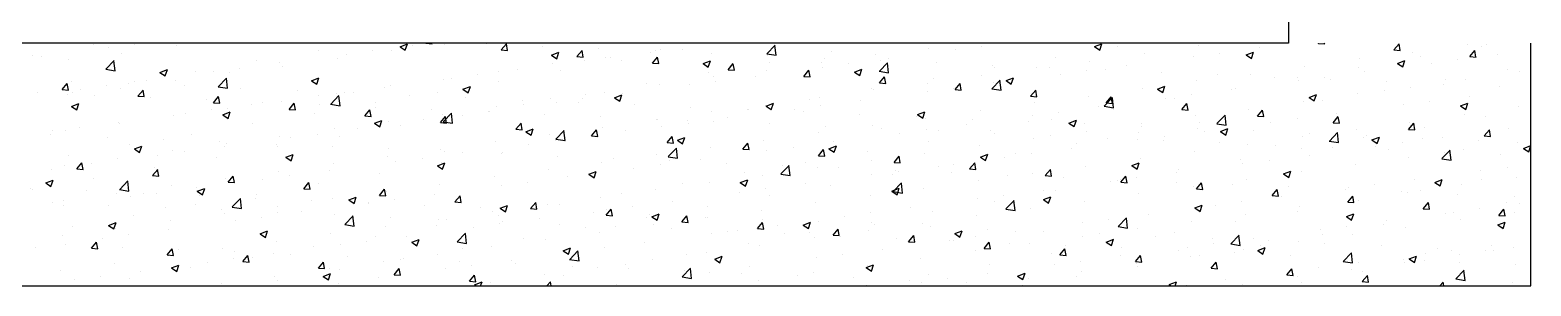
# Model space of a CAD drawing. Header units: millimetres. Extents: x 331487 to 517269, y 198509 to 399936.
# Drawn here: x 446511 to 447934, y 332579 to 332821 of the extents above; entities that cross this region are included whole.
import ezdxf

# ---------------------------------------------------------------- set-up
doc = ezdxf.new("R2010")
doc.units = ezdxf.units.MM
doc.header["$MEASUREMENT"] = 0
doc.layers.add('9th_Column', color=2, linetype='Continuous', lineweight=25)
doc.layers.add('COLUMN', color=6, linetype='Continuous')

msp = doc.modelspace()

# ---------------------------------------------------------------- linework, layer by layer
at = {"layer": '9th_Column'}
for p, q in [((447704.3, 338208.5), (447704.3, 332808.5)), ((447704.3, 332808.5), (443134.3, 332808.5)), ((447934.3, 332578.5), (447934.3, 332808.5)), ((442904.3, 332578.5), (447934.3, 332578.5))]:
    msp.add_line(p, q, dxfattribs=at)
at = {"layer": 'COLUMN', "color": 2, "linetype": 'Continuous'}
for p, q in [((446885.9, 332808.5), (446885.9, 332808.5)), ((446885.9, 332808.5), (446891.9, 332808)), ((446891.9, 332808), (446891.8, 332808.5)), ((447162.2, 332808.4), (447162.2, 332808.4)), ((447732.7, 332808.4), (447732.8, 332808.5)), ((447732.7, 332808.4), (447738.7, 332807.9)), ((447738.7, 332807.9), (447738.6, 332808.5)), ((446512.7, 332796.9), (446512.7, 332796.9)), ((446521.4, 332796), (446521.4, 332796)), ((446571, 332806.9), (446571, 332806.9)), ((446584.6, 332804.3), (446584.6, 332804.3)), ((446597.5, 332799.1), (446597.5, 332799.1)), ((446609.6, 332807.6), (446609.6, 332807.6)), ((446649.4, 332806.6), (446649.4, 332806.6)), ((446784.2, 332801.9), (446784.2, 332801.9)), ((446802, 332794.3), (446802, 332794.3)), ((446810.4, 332798.1), (446810.4, 332798.1)), ((446835.4, 332801.4), (446835.4, 332801.4)), ((446853.4, 332801.3), (446853.4, 332801.3)), ((446861.5, 332805.2), (446868.5, 332807.9)), ((446861.5, 332805.2), (446866.5, 332801.8)), ((446866.5, 332801.8), (446868.5, 332807.9)), ((446873.3, 332806.4), (446873.3, 332806.4)), ((446903.9, 332807.7), (446903.9, 332807.7)), ((446943.4, 332808), (446943.4, 332808)), ((446957.6, 332802.2), (446962.4, 332808)), ((446957.6, 332802.2), (446963.6, 332801.7)), ((446963.6, 332801.7), (446962.4, 332808)), ((446996.8, 332805.8), (446996.8, 332805.8)), ((447005.3, 332797.2), (447012.3, 332799.9)), ((447005.3, 332797.2), (447010.2, 332793.8)), ((447010.2, 332793.8), (447012.3, 332799.9)), ((447029.3, 332796), (447034.2, 332801.7)), ((447029.3, 332796), (447035.3, 332795.4)), ((447035.3, 332795.4), (447034.2, 332801.7)), ((447050.2, 332803.5), (447050.2, 332803.5)), ((447056.4, 332795.4), (447056.4, 332795.4)), ((447061.2, 332795.1), (447061.2, 332795.1)), ((447099.1, 332800.1), (447099.1, 332800.1)), ((447101.1, 332789.7), (447105.9, 332795.4)), ((447103.6, 332801.3), (447103.6, 332801.3)), ((447107, 332789.2), (447105.9, 332795.4)), ((447108.4, 332802.9), (447108.4, 332802.9)), ((447129.9, 332802.3), (447129.9, 332802.3)), ((447157, 332799), (447157, 332799)), ((447209.4, 332798.4), (447218.3, 332797.1)), ((447209.5, 332798.5), (447217.3, 332806.6)), ((447210.3, 332796.8), (447210.3, 332796.8)), ((447218.3, 332797.1), (447217.2, 332806.5)), ((447263.7, 332794.5), (447263.7, 332794.5)), ((447270.5, 332800.4), (447270.5, 332800.4)), ((447312.3, 332797.6), (447312.3, 332797.6)), ((447362.8, 332804), (447362.8, 332804)), ((447388.1, 332802.2), (447388.1, 332802.2)), ((447413.1, 332805.5), (447413.1, 332805.5)), ((447483.7, 332795.4), (447483.7, 332795.4)), ((447520.4, 332805.4), (447527.4, 332808.1)), ((447520.4, 332805.4), (447525.4, 332802)), ((447525.4, 332802), (447527.4, 332808.1)), ((447542, 332805.4), (447542, 332805.4)), ((447567.3, 332799.1), (447567.3, 332799.1)), ((447613.9, 332795.9), (447613.9, 332795.9)), ((447618.7, 332806.2), (447618.7, 332806.2)), ((447638.9, 332799.2), (447638.9, 332799.2)), ((447664.1, 332797.4), (447671.1, 332800.1)), ((447664.1, 332797.4), (447669.1, 332794)), ((447669.1, 332794), (447671.1, 332800.1)), ((447676.8, 332804.2), (447676.8, 332804.2)), ((447804.4, 332802.2), (447809.3, 332807.9)), ((447804.4, 332802.2), (447810.4, 332801.6)), ((447810.4, 332801.6), (447809.3, 332807.9)), ((447821.8, 332800.2), (447821.8, 332800.2)), ((447829.5, 332795.8), (447829.5, 332795.8)), ((447873.7, 332807.7), (447873.7, 332807.7)), ((447876.2, 332795.9), (447881, 332801.6)), ((447876.2, 332795.9), (447882.2, 332795.4)), ((447882.1, 332795.3), (447881, 332801.6)), ((447887.8, 332805.8), (447887.8, 332805.8)), ((447891.9, 332807.1), (447891.9, 332807.1)), ((447902.6, 332798), (447902.6, 332798)), ((446547, 332792.7), (446547, 332792.7)), ((446582.3, 332783.8), (446591.2, 332782.4)), ((446582.4, 332783.9), (446590.2, 332792)), ((446591.2, 332782.4), (446590.1, 332791.9)), ((446633.8, 332780.9), (446640.8, 332783.6)), ((446633.8, 332780.9), (446638.8, 332777.6)), ((446638.8, 332777.6), (446640.8, 332783.6)), ((446667.5, 332781.9), (446667.5, 332781.9)), ((446684.3, 332781.5), (446684.3, 332781.5)), ((446699.6, 332780.4), (446699.6, 332780.4)), ((446709.3, 332784.8), (446709.3, 332784.8)), ((446725.8, 332791.9), (446725.8, 332791.9)), ((446747.2, 332789.8), (446747.2, 332789.8)), ((446750.1, 332786.8), (446750.1, 332786.8)), ((446954.6, 332781.9), (446954.6, 332781.9)), ((446973, 332783.5), (446973, 332783.5)), ((447005.9, 332789), (447005.9, 332789)), ((447013.3, 332782.3), (447013.3, 332782.3)), ((447036.2, 332791.8), (447036.2, 332791.8)), ((447071.6, 332792.3), (447071.6, 332792.3)), ((447101.1, 332789.7), (447107, 332789.2)), ((447149, 332789.2), (447156, 332791.9)), ((447149, 332789.2), (447153.9, 332785.8)), ((447153.9, 332785.8), (447156, 332791.9)), ((447153.9, 332780.4), (447153.9, 332780.4)), ((447172.8, 332783.4), (447177.6, 332789.2)), ((447172.8, 332783.4), (447178.8, 332782.9)), ((447178.8, 332782.9), (447177.6, 332789.1)), ((447209, 332783), (447209, 332783)), ((447212.2, 332790.4), (447212.2, 332790.4)), ((447244.5, 332777.1), (447249.3, 332782.9)), ((447250.5, 332776.6), (447249.3, 332782.9)), ((447261, 332790.5), (447261, 332790.5)), ((447262, 332785.6), (447262, 332785.6)), ((447287, 332788.9), (447287, 332788.9)), ((447292.7, 332781.2), (447299.7, 332783.8)), ((447292.7, 332781.2), (447297.7, 332777.8)), ((447297.7, 332777.8), (447299.7, 332783.8)), ((447316.1, 332781.9), (447325, 332780.5)), ((447316.2, 332782), (447324, 332790.1)), ((447317.1, 332792.2), (447317.1, 332792.2)), ((447325, 332780.5), (447323.9, 332790)), ((447324.9, 332793.9), (447324.9, 332793.9)), ((447370.5, 332790), (447370.5, 332790)), ((447423.9, 332787.7), (447423.9, 332787.7)), ((447425.4, 332785.4), (447425.4, 332785.4)), ((447464.9, 332785.2), (447464.9, 332785.2)), ((447477.3, 332785.5), (447477.3, 332785.5)), ((447512.9, 332782.6), (447512.9, 332782.6)), ((447515.4, 332791.6), (447515.4, 332791.6)), ((447530.6, 332783.2), (447530.6, 332783.2)), ((447550.7, 332787.6), (447550.7, 332787.6)), ((447584, 332781), (447584, 332781)), ((447719.9, 332786.8), (447719.9, 332786.8)), ((447771.2, 332785.8), (447771.2, 332785.8)), ((447771.3, 332793.8), (447771.3, 332793.8)), ((447776.5, 332781.4), (447776.5, 332781.4)), ((447807.8, 332789.4), (447814.8, 332792.1)), ((447807.8, 332789.4), (447812.8, 332786)), ((447812.8, 332786), (447814.8, 332792.1)), ((447839.7, 332789.7), (447839.7, 332789.7)), ((447864.7, 332793), (447864.7, 332793)), ((447911.8, 332783.9), (447911.8, 332783.9)), ((447923.8, 332781.5), (447923.8, 332781.5)), ((446541.1, 332764.7), (446545.9, 332770.4)), ((446547.1, 332764.1), (446545.9, 332770.4)), ((446550.3, 332772.7), (446550.3, 332772.7)), ((446583.3, 332768.2), (446583.3, 332768.2)), ((446596.3, 332765.9), (446596.3, 332765.9)), ((446603.7, 332770.5), (446603.7, 332770.5)), ((446609.2, 332771.9), (446609.2, 332771.9)), ((446621.2, 332773.2), (446621.2, 332773.2)), ((446648.2, 332773.4), (446648.2, 332773.4)), ((446657, 332768.2), (446657, 332768.2)), ((446689, 332767.2), (446697.9, 332765.8)), ((446689.1, 332767.3), (446696.9, 332775.4)), ((446697.9, 332765.8), (446696.8, 332775.3)), ((446710.4, 332766), (446710.4, 332766)), ((446777.5, 332772.9), (446784.5, 332775.6)), ((446777.5, 332772.9), (446782.5, 332769.6)), ((446782.5, 332769.6), (446784.5, 332775.6)), ((446847, 332766.9), (446847, 332766.9)), ((446852.1, 332768), (446852.1, 332768)), ((446902.7, 332774.5), (446902.7, 332774.5)), ((446910.1, 332775.2), (446910.1, 332775.2)), ((446921.2, 332764.9), (446928.2, 332767.6)), ((446926.2, 332761.6), (446928.2, 332767.6)), ((446935.2, 332778.5), (446935.2, 332778.5)), ((446955, 332772.3), (446955, 332772.3)), ((447095.6, 332770.4), (447095.6, 332770.4)), ((447107.2, 332769.6), (447107.2, 332769.6)), ((447135.9, 332769), (447135.9, 332769)), ((447158.5, 332776.6), (447158.5, 332776.6)), ((447161, 332772.3), (447161, 332772.3)), ((447198.8, 332777.3), (447198.8, 332777.3)), ((447244.5, 332777.1), (447250.5, 332776.6)), ((447316.2, 332770.9), (447321.1, 332776.6)), ((447316.2, 332770.9), (447322.2, 332770.3)), ((447322.2, 332770.3), (447321.1, 332776.6)), ((447361.6, 332770.7), (447361.6, 332770.7)), ((447367.1, 332775.4), (447367.1, 332775.4)), ((447386.8, 332766), (447386.8, 332766)), ((447388, 332764.6), (447392.8, 332770.3)), ((447393.9, 332764.1), (447392.8, 332770.3)), ((447413.5, 332778.2), (447413.5, 332778.2)), ((447422.9, 332765.4), (447430.7, 332773.5)), ((447424.7, 332771), (447424.7, 332771)), ((447431.7, 332763.9), (447430.6, 332773.4)), ((447436.4, 332773.2), (447443.4, 332775.8)), ((447436.4, 332773.2), (447441.4, 332769.8)), ((447441.4, 332769.8), (447443.4, 332775.8)), ((447487.8, 332779.3), (447487.8, 332779.3)), ((447566.1, 332765.8), (447566.1, 332765.8)), ((447580.1, 332765.1), (447587.1, 332767.8)), ((447585.1, 332761.8), (447587.1, 332767.8)), ((447617.5, 332772.9), (447617.5, 332772.9)), ((447637.4, 332778.7), (447637.4, 332778.7)), ((447654.5, 332765.8), (447654.5, 332765.8)), ((447668, 332779.3), (447668, 332779.3)), ((447690.8, 332776.5), (447690.8, 332776.5)), ((447712.8, 332775.8), (447712.8, 332775.8)), ((447713.6, 332773.1), (447713.6, 332773.1)), ((447738.7, 332776.4), (447738.7, 332776.4)), ((447744.2, 332774.2), (447744.2, 332774.2)), ((447797.5, 332771.9), (447797.5, 332771.9)), ((447820.5, 332766.9), (447820.5, 332766.9)), ((447850.9, 332769.7), (447850.9, 332769.7)), ((447853.4, 332773.9), (447853.4, 332773.9)), ((447872.5, 332774.4), (447872.5, 332774.4)), ((447904.3, 332767.4), (447904.3, 332767.4)), ((446518, 332761.5), (446518, 332761.5)), ((446541.1, 332764.7), (446547.1, 332764.1)), ((446545.8, 332759.5), (446545.8, 332759.5)), ((446549.8, 332748.7), (446556.8, 332751.4)), ((446550.9, 332761.9), (446550.9, 332761.9)), ((446554.8, 332745.3), (446556.8, 332751.4)), ((446558.2, 332764.9), (446558.2, 332764.9)), ((446571.4, 332759.3), (446571.4, 332759.3)), ((446612.9, 332758.4), (446617.7, 332764.1)), ((446612.9, 332758.4), (446618.8, 332757.9)), ((446618.8, 332757.9), (446617.7, 332764.1)), ((446624.7, 332757), (446624.7, 332757)), ((446678.1, 332754.8), (446678.1, 332754.8)), ((446684.6, 332752.1), (446689.4, 332757.9)), ((446684.6, 332752.1), (446690.6, 332751.6)), ((446690.6, 332751.6), (446689.4, 332757.9)), ((446731.5, 332752.5), (446731.5, 332752.5)), ((446748.9, 332753.5), (446748.9, 332753.5)), ((446756.3, 332745.8), (446761.1, 332751.6)), ((446762.3, 332745.3), (446761.1, 332751.6)), ((446763.8, 332763.7), (446763.8, 332763.7)), ((446784.1, 332758.6), (446784.1, 332758.6)), ((446795.8, 332750.8), (446803.6, 332758.9)), ((446800.8, 332761), (446800.8, 332761)), ((446804.6, 332749.3), (446803.5, 332758.8)), ((446809.1, 332761.9), (446809.1, 332761.9)), ((446817.2, 332761.4), (446817.2, 332761.4)), ((446838.4, 332752.3), (446838.4, 332752.3)), ((446870.6, 332759.2), (446870.6, 332759.2)), ((446896.7, 332762.3), (446896.7, 332762.3)), ((446921.2, 332764.9), (446926.2, 332761.6)), ((446924, 332756.9), (446924, 332756.9)), ((446977.3, 332754.7), (446977.3, 332754.7)), ((447004.7, 332755.7), (447004.7, 332755.7)), ((447009.9, 332752.4), (447009.9, 332752.4)), ((447030.7, 332752.4), (447030.7, 332752.4)), ((447034.9, 332755.7), (447034.9, 332755.7)), ((447037.3, 332760.4), (447037.3, 332760.4)), ((447055.2, 332762.1), (447055.2, 332762.1)), ((447065, 332756.9), (447072, 332759.6)), ((447065, 332756.9), (447069.9, 332753.6)), ((447069.9, 332753.6), (447071.9, 332759.6)), ((447072.8, 332760.7), (447072.8, 332760.7)), ((447208.7, 332748.9), (447215.7, 332751.6)), ((447213.6, 332745.5), (447215.7, 332751.6)), ((447250.4, 332755.4), (447250.4, 332755.4)), ((447259.7, 332757.3), (447259.7, 332757.3)), ((447298.6, 332754.4), (447298.6, 332754.4)), ((447308.7, 332765.4), (447308.7, 332765.4)), ((447311.1, 332764.3), (447311.1, 332764.3)), ((447361.8, 332762.7), (447361.8, 332762.7)), ((447388, 332764.6), (447393.9, 332764.1)), ((447422.8, 332765.3), (447431.7, 332763.9)), ((447459.7, 332758.3), (447464.5, 332764.1)), ((447459.7, 332758.3), (447465.7, 332757.8)), ((447463.7, 332751.9), (447463.7, 332751.9)), ((447465.7, 332757.8), (447464.5, 332764)), ((447514.2, 332758.3), (447514.2, 332758.3)), ((447529.6, 332748.9), (447537.4, 332757)), ((447531.4, 332752), (447536.2, 332757.8)), ((447531.4, 332752), (447537.4, 332751.5)), ((447537.4, 332751.5), (447536.2, 332757.8)), ((447538.4, 332747.4), (447537.3, 332756.9)), ((447580.1, 332765.1), (447585.1, 332761.8)), ((447587.6, 332756.5), (447587.6, 332756.5)), ((447596.2, 332755.8), (447596.2, 332755.8)), ((447603.1, 332745.8), (447608, 332751.5)), ((447609.1, 332745.2), (447608, 332751.5)), ((447612.6, 332759.8), (447612.6, 332759.8)), ((447650.5, 332764.8), (447650.5, 332764.8)), ((447718.7, 332753.5), (447718.7, 332753.5)), ((447723.8, 332757.1), (447730.8, 332759.8)), ((447723.8, 332757.1), (447728.8, 332753.8)), ((447728.8, 332753.8), (447730.8, 332759.8)), ((447736.8, 332753.9), (447736.8, 332753.9)), ((447770, 332760.5), (447770, 332760.5)), ((447795.1, 332763.9), (447795.1, 332763.9)), ((447838.4, 332753.5), (447838.4, 332753.5)), ((447867.5, 332749.1), (447874.5, 332751.8)), ((447872.5, 332745.8), (447874.5, 332751.8)), ((447876.3, 332758.5), (447876.3, 332758.5)), ((446549.8, 332748.7), (446554.8, 332745.3)), ((446647, 332740.1), (446647, 332740.1)), ((446658, 332742), (446658, 332742)), ((446683, 332745.3), (446683, 332745.3)), ((446693.5, 332740.7), (446700.5, 332743.4)), ((446693.5, 332740.7), (446698.5, 332737.3)), ((446698.3, 332747.1), (446698.3, 332747.1)), ((446698.5, 332737.3), (446700.5, 332743.4)), ((446720.9, 332750.3), (446720.9, 332750.3)), ((446756.3, 332745.8), (446762.3, 332745.3)), ((446780, 332742.3), (446780, 332742.3)), ((446784.9, 332750.3), (446784.9, 332750.3)), ((446795.7, 332750.7), (446804.6, 332749.3)), ((446828, 332739.6), (446832.9, 332745.3)), ((446828, 332739.6), (446834, 332739)), ((446834, 332739), (446832.9, 332745.3)), ((446838.3, 332748), (446838.3, 332748)), ((446891.7, 332745.8), (446891.7, 332745.8)), ((446899.8, 332733.3), (446904.6, 332739)), ((446901.4, 332741.2), (446901.4, 332741.2)), ((446902.6, 332734.2), (446910.3, 332742.3)), ((446905.7, 332732.8), (446904.6, 332739)), ((446908.9, 332739.1), (446908.9, 332739.1)), ((446911.4, 332732.7), (446910.3, 332742.2)), ((446920.6, 332740.3), (446920.6, 332740.3)), ((446945, 332743.5), (446945, 332743.5)), ((446946.7, 332744.1), (446946.7, 332744.1)), ((446953.4, 332748.7), (446953.4, 332748.7)), ((446978.9, 332750.3), (446978.9, 332750.3)), ((446998.4, 332741.2), (446998.4, 332741.2)), ((447051.8, 332739), (447051.8, 332739)), ((447084.1, 332750.2), (447084.1, 332750.2)), ((447137.5, 332747.9), (447137.5, 332747.9)), ((447157.3, 332743.4), (447157.3, 332743.4)), ((447172.5, 332737.8), (447172.5, 332737.8)), ((447190.9, 332745.7), (447190.9, 332745.7)), ((447192.1, 332745.4), (447192.1, 332745.4)), ((447207.8, 332749.8), (447207.8, 332749.8)), ((447208.7, 332748.9), (447213.6, 332745.6)), ((447235.7, 332746.1), (447235.7, 332746.1)), ((447244.3, 332743.4), (447244.3, 332743.4)), ((447260.7, 332749.4), (447260.7, 332749.4)), ((447297.6, 332741.1), (447297.6, 332741.1)), ((447351, 332738.9), (447351, 332738.9)), ((447352.4, 332740.9), (447359.4, 332743.6)), ((447352.4, 332740.9), (447357.4, 332737.5)), ((447357.3, 332737.5), (447359.4, 332743.6)), ((447360.4, 332737.4), (447360.4, 332737.4)), ((447412.3, 332744.9), (447412.3, 332744.9)), ((447461.5, 332739.9), (447461.5, 332739.9)), ((447486.5, 332743.2), (447486.5, 332743.2)), ((447524.4, 332748.2), (447524.4, 332748.2)), ((447529.5, 332748.8), (447538.4, 332747.4)), ((447537.9, 332745.8), (447537.9, 332745.8)), ((447603.1, 332745.8), (447609.1, 332745.2)), ((447616.2, 332739.6), (447616.2, 332739.6)), ((447636.4, 332732.3), (447644.2, 332740.4)), ((447645.2, 332730.8), (447644.1, 332740.3)), ((447666.8, 332746), (447666.8, 332746)), ((447674.9, 332739.5), (447679.7, 332745.2)), ((447674.9, 332739.5), (447680.8, 332739)), ((447678.5, 332743.8), (447678.5, 332743.8)), ((447680.8, 332739), (447679.7, 332745.2)), ((447746.6, 332733.2), (447751.4, 332739)), ((447750.2, 332741.9), (447750.2, 332741.9)), ((447752.6, 332732.7), (447751.4, 332738.9)), ((447813.4, 332750.2), (447813.4, 332750.2)), ((447867.5, 332749.1), (447872.5, 332745.8)), ((447871.3, 332741.1), (447871.3, 332741.1)), ((447891.6, 332738.9), (447891.6, 332738.9)), ((447922.6, 332748.2), (447922.6, 332748.2)), ((446531.9, 332725.4), (446531.9, 332725.4)), ((446544.6, 332726.2), (446544.6, 332726.2)), ((446557, 332728.7), (446557, 332728.7)), ((446594.8, 332733.7), (446594.8, 332733.7)), ((446595.1, 332732.6), (446595.1, 332732.6)), ((446721.7, 332732.3), (446721.7, 332732.3)), ((446799.6, 332727.7), (446799.6, 332727.7)), ((446820.7, 332727.5), (446820.7, 332727.5)), ((446837.2, 332732.7), (446844.2, 332735.4)), ((446837.2, 332732.7), (446842.2, 332729.3)), ((446842.2, 332729.3), (446844.2, 332735.4)), ((446850.9, 332734.8), (446850.9, 332734.8)), ((446862.3, 332730.3), (446862.3, 332730.3)), ((446883.8, 332735.8), (446883.8, 332735.8)), ((446899.8, 332733.3), (446905.7, 332732.8)), ((446902.5, 332734.1), (446911.4, 332732.7)), ((446971.5, 332727), (446976.3, 332732.8)), ((446971.5, 332727), (446977.5, 332726.5)), ((446977.5, 332726.5), (446976.3, 332732.8)), ((446980.9, 332724.7), (446987.9, 332727.3)), ((446980.9, 332724.7), (446985.9, 332721.3)), ((446985.9, 332721.3), (446987.9, 332727.3)), ((447009.3, 332717.7), (447017.1, 332725.8)), ((447018.1, 332716.2), (447017, 332725.7)), ((447043.2, 332720.7), (447048, 332726.5)), ((447049.2, 332720.2), (447048, 332726.5)), ((447054, 332728.8), (447054, 332728.8)), ((447075.5, 332725.4), (447075.5, 332725.4)), ((447105.2, 332736.7), (447105.2, 332736.7)), ((447106, 332736.3), (447106, 332736.3)), ((447109.6, 332729.5), (447109.6, 332729.5)), ((447133.8, 332735.4), (447133.8, 332735.4)), ((447134.7, 332732.8), (447134.7, 332732.8)), ((447158.6, 332734.5), (447158.6, 332734.5)), ((447212, 332732.2), (447212, 332732.2)), ((447258.5, 332724), (447258.5, 332724)), ((447265.3, 332730), (447265.3, 332730)), ((447309.9, 332731), (447309.9, 332731)), ((447318.7, 332727.7), (447318.7, 332727.7)), ((447335.5, 332723.3), (447335.5, 332723.3)), ((447360.5, 332726.6), (447360.5, 332726.6)), ((447372.1, 332725.5), (447372.1, 332725.5)), ((447398.4, 332731.6), (447398.4, 332731.6)), ((447404.4, 332736.6), (447404.4, 332736.6)), ((447421.2, 332725.8), (447421.2, 332725.8)), ((447425.5, 332723.2), (447425.5, 332723.2)), ((447457.8, 332734.4), (447457.8, 332734.4)), ((447479.6, 332735.8), (447479.6, 332735.8)), ((447496.1, 332732.9), (447503.1, 332735.6)), ((447496.1, 332732.9), (447501.1, 332729.5)), ((447501.1, 332729.5), (447503.1, 332735.6)), ((447511.2, 332732.1), (447511.2, 332732.1)), ((447513, 332725.1), (447513, 332725.1)), ((447561.8, 332723.8), (447561.8, 332723.8)), ((447564.5, 332729.9), (447564.5, 332729.9)), ((447564.9, 332732.6), (447564.9, 332732.6)), ((447617.9, 332727.6), (447617.9, 332727.6)), ((447620.2, 332733.8), (447620.2, 332733.8)), ((447624.2, 332725.3), (447624.2, 332725.3)), ((447636.3, 332732.2), (447645.2, 332730.8)), ((447639.8, 332724.9), (447646.8, 332727.6)), ((447639.8, 332724.9), (447644.8, 332721.5)), ((447644.8, 332721.5), (447646.8, 332727.6)), ((447671.3, 332725.4), (447671.3, 332725.4)), ((447687.3, 332733.6), (447687.3, 332733.6)), ((447712.4, 332736.9), (447712.4, 332736.9)), ((447724.7, 332723.1), (447724.7, 332723.1)), ((447743.1, 332715.8), (447750.9, 332723.9)), ((447746.6, 332733.2), (447752.6, 332732.7)), ((447751.9, 332714.3), (447750.8, 332723.8)), ((447768.8, 332727.2), (447768.8, 332727.2)), ((447818.3, 332726.9), (447823.1, 332732.7)), ((447818.3, 332726.9), (447824.3, 332726.4)), ((447819.3, 332733.6), (447819.3, 332733.6)), ((447824.3, 332726.4), (447823.1, 332732.7)), ((447833.3, 332728.9), (447833.3, 332728.9)), ((447890, 332720.7), (447894.9, 332726.4)), ((447896, 332720.1), (447894.9, 332726.4)), ((447913.1, 332727.4), (447913.1, 332727.4)), ((446530.4, 332721.9), (446530.4, 332721.9)), ((446583.8, 332719.6), (446583.8, 332719.6)), ((446605.1, 332712.2), (446605.1, 332712.2)), ((446609.5, 332708.4), (446616.5, 332711.1)), ((446614.5, 332705.1), (446616.5, 332711.1)), ((446637.2, 332717.4), (446637.2, 332717.4)), ((446663.4, 332722.3), (446663.4, 332722.3)), ((446690.5, 332715.1), (446690.5, 332715.1)), ((446694.6, 332710.9), (446694.6, 332710.9)), ((446697.1, 332713.8), (446697.1, 332713.8)), ((446743.9, 332712.9), (446743.9, 332712.9)), ((446745.7, 332710.3), (446745.7, 332710.3)), ((446747.6, 332720.2), (446747.6, 332720.2)), ((446757.8, 332719.2), (446757.8, 332719.2)), ((446782.8, 332722.5), (446782.8, 332722.5)), ((446797.3, 332710.6), (446797.3, 332710.6)), ((446804, 332720.3), (446804, 332720.3)), ((446952.2, 332715.4), (446952.2, 332715.4)), ((446983.6, 332712.9), (446983.6, 332712.9)), ((447003.5, 332722.4), (447003.5, 332722.4)), ((447008.6, 332716.2), (447008.6, 332716.2)), ((447009.2, 332717.6), (447018.1, 332716.2)), ((447017.1, 332715.4), (447017.1, 332715.4)), ((447043.2, 332720.7), (447049.2, 332720.2)), ((447046.5, 332721.2), (447046.5, 332721.2)), ((447114.9, 332714.5), (447119.8, 332720.2)), ((447114.9, 332714.5), (447120.9, 332713.9)), ((447116, 332701.1), (447123.8, 332709.2)), ((447120.9, 332713.9), (447119.8, 332720.2)), ((447124.8, 332699.6), (447123.7, 332709.1)), ((447124.6, 332716.7), (447131.6, 332719.3)), ((447124.6, 332716.7), (447129.6, 332713.3)), ((447129.6, 332713.3), (447131.6, 332719.3)), ((447156.1, 332710.1), (447156.1, 332710.1)), ((447186.7, 332708.2), (447191.5, 332713.9)), ((447192.6, 332707.7), (447191.5, 332713.9)), ((447206.6, 332716.5), (447206.6, 332716.5)), ((447234.4, 332710), (447234.4, 332710)), ((447268.4, 332708.6), (447275.4, 332711.3)), ((447268.4, 332708.6), (447273.3, 332705.3)), ((447272.3, 332715), (447272.3, 332715)), ((447273.3, 332705.3), (447275.4, 332711.3)), ((447362.9, 332715.7), (447362.9, 332715.7)), ((447411.1, 332711.6), (447411.1, 332711.6)), ((447462.5, 332718.7), (447462.5, 332718.7)), ((447478.9, 332720.9), (447478.9, 332720.9)), ((447498.1, 332708.7), (447498.1, 332708.7)), ((447503.5, 332713.8), (447503.5, 332713.8)), ((447532.2, 332718.7), (447532.2, 332718.7)), ((447561.3, 332717), (447561.3, 332717)), ((447585.6, 332716.4), (447585.6, 332716.4)), ((447586.3, 332720.3), (447586.3, 332720.3)), ((447639, 332714.2), (447639, 332714.2)), ((447665.5, 332712.7), (447665.5, 332712.7)), ((447692.4, 332711.9), (447692.4, 332711.9)), ((447716.7, 332708.8), (447716.7, 332708.8)), ((447717.5, 332720.2), (447717.5, 332720.2)), ((447743, 332715.7), (447751.9, 332714.3)), ((447745.8, 332709.7), (447745.8, 332709.7)), ((447775, 332718.9), (447775, 332718.9)), ((447778.1, 332720.8), (447778.1, 332720.8)), ((447783.5, 332716.9), (447790.5, 332719.6)), ((447783.5, 332716.9), (447788.5, 332713.5)), ((447787.1, 332710.8), (447787.1, 332710.8)), ((447788.5, 332713.5), (447790.5, 332719.6)), ((447812.1, 332714.1), (447812.1, 332714.1)), ((447831.5, 332718.6), (447831.5, 332718.6)), ((447850, 332719.1), (447850, 332719.1)), ((447884.8, 332716.3), (447884.8, 332716.3)), ((447890, 332720.7), (447896, 332720.1)), ((447921.4, 332714.9), (447921.4, 332714.9)), ((447927.2, 332708.9), (447934.2, 332711.6)), ((447927.2, 332708.9), (447932.2, 332705.5)), ((447932.2, 332705.5), (447934.2, 332711.5)), ((446546.8, 332702.2), (446546.8, 332702.2)), ((446555, 332689.4), (446559.8, 332695.2)), ((446561, 332688.9), (446559.8, 332695.2)), ((446593.9, 332699.3), (446593.9, 332699.3)), ((446609.5, 332708.4), (446614.5, 332705.1)), ((446631.7, 332702.6), (446631.7, 332702.6)), ((446645.8, 332706.8), (446645.8, 332706.8)), ((446656.7, 332705.9), (446656.7, 332705.9)), ((446687.4, 332700.3), (446687.4, 332700.3)), ((446753.2, 332700.4), (446760.2, 332703.1)), ((446753.2, 332700.4), (446758.2, 332697.1)), ((446758.2, 332697.1), (446760.2, 332703.1)), ((446798.4, 332694.4), (446798.4, 332694.4)), ((446849.7, 332701.5), (446849.7, 332701.5)), ((446850.7, 332708.4), (446850.7, 332708.4)), ((446857.5, 332696.3), (446857.5, 332696.3)), ((446882.5, 332699.6), (446882.5, 332699.6)), ((446896.9, 332692.4), (446903.9, 332695.1)), ((446900.2, 332707.9), (446900.2, 332707.9)), ((446900.5, 332695.3), (446900.5, 332695.3)), ((446901.9, 332689.1), (446903.9, 332695.1)), ((446904.1, 332706.1), (446904.1, 332706.1)), ((446920.4, 332704.6), (446920.4, 332704.6)), ((446957.4, 332703.8), (446957.4, 332703.8)), ((446958.8, 332705.3), (446958.8, 332705.3)), ((447010.8, 332701.6), (447010.8, 332701.6)), ((447052.8, 332695.5), (447052.8, 332695.5)), ((447064.2, 332699.3), (447064.2, 332699.3)), ((447104.7, 332703), (447104.7, 332703)), ((447115.9, 332701), (447124.8, 332699.6)), ((447117.6, 332697.1), (447117.6, 332697.1)), ((447146.2, 332698.4), (447146.2, 332698.4)), ((447171, 332694.8), (447171, 332694.8)), ((447186.7, 332708.2), (447192.6, 332707.7)), ((447209.4, 332706.7), (447209.4, 332706.7)), ((447246.3, 332695.7), (447246.3, 332695.7)), ((447258.4, 332701.9), (447263.2, 332707.7)), ((447258.4, 332701.9), (447264.4, 332701.4)), ((447264.4, 332701.4), (447263.2, 332707.7)), ((447304.6, 332705.7), (447304.6, 332705.7)), ((447308.7, 332697.7), (447308.7, 332697.7)), ((447330.1, 332695.6), (447334.9, 332701.4)), ((447330.1, 332695.6), (447336.1, 332695.1)), ((447336.1, 332695.1), (447334.9, 332701.4)), ((447359.2, 332704.1), (447359.2, 332704.1)), ((447401.8, 332689.4), (447406.7, 332695.1)), ((447407.8, 332688.8), (447406.7, 332695.1)), ((447412.1, 332700.6), (447419.1, 332703.3)), ((447412.1, 332700.6), (447417, 332697.3)), ((447417, 332697.3), (447419.1, 332703.3)), ((447435.2, 332700.4), (447435.2, 332700.4)), ((447445.2, 332703.8), (447445.2, 332703.8)), ((447460.2, 332703.7), (447460.2, 332703.7)), ((447555.8, 332692.6), (447562.8, 332695.3)), ((447560.8, 332689.3), (447562.8, 332695.3)), ((447563.7, 332699.3), (447563.7, 332699.3)), ((447615, 332706.3), (447615, 332706.3)), ((447658.4, 332698.8), (447658.4, 332698.8)), ((447686.1, 332697.5), (447686.1, 332697.5)), ((447723.9, 332702.5), (447723.9, 332702.5)), ((447799.2, 332707.4), (447799.2, 332707.4)), ((447818.1, 332700.4), (447818.1, 332700.4)), ((447849.7, 332699.1), (447858.6, 332697.7)), ((447849.8, 332699.2), (447857.6, 332707.3)), ((447852.5, 332705.2), (447852.5, 332705.2)), ((447858.6, 332697.7), (447857.5, 332707.2)), ((447870.1, 332707.9), (447870.1, 332707.9)), ((447905.9, 332702.9), (447905.9, 332702.9)), ((446530.7, 332689.3), (446530.7, 332689.3)), ((446543.3, 332692.9), (446543.3, 332692.9)), ((446555, 332689.4), (446561, 332688.9)), ((446568.5, 332694.3), (446568.5, 332694.3)), ((446570.7, 332680.3), (446570.7, 332680.3)), ((446626.7, 332683.2), (446631.6, 332688.9)), ((446626.7, 332683.2), (446632.7, 332682.6)), ((446629, 332690.3), (446629, 332690.3)), ((446632.7, 332682.6), (446631.5, 332688.9)), ((446695.9, 332680.5), (446695.9, 332680.5)), ((446698.5, 332676.9), (446703.3, 332682.6)), ((446704.4, 332676.4), (446703.3, 332682.6)), ((446746.4, 332686.9), (446746.4, 332686.9)), ((446756.5, 332683), (446756.5, 332683)), ((446794.4, 332688), (446794.4, 332688)), ((446842.2, 332685.3), (446842.2, 332685.3)), ((446896.9, 332692.4), (446901.9, 332689.1)), ((446950.9, 332682.1), (446950.9, 332682.1)), ((447002.3, 332689.1), (447002.3, 332689.1)), ((447020.2, 332681.8), (447020.2, 332681.8)), ((447040.6, 332684.4), (447047.6, 332687.1)), ((447040.6, 332684.4), (447045.6, 332681)), ((447045.6, 332681), (447047.6, 332687.1)), ((447083.3, 332690.1), (447083.3, 332690.1)), ((447108.4, 332693.4), (447108.4, 332693.4)), ((447188, 332685.7), (447188, 332685.7)), ((447205.4, 332683.2), (447205.4, 332683.2)), ((447222.6, 332684.5), (447231.5, 332683.1)), ((447222.7, 332684.6), (447230.5, 332692.7)), ((447224.4, 332692.6), (447224.4, 332692.6)), ((447231.5, 332683.1), (447230.4, 332692.6)), ((447257.3, 332690.7), (447257.3, 332690.7)), ((447277.7, 332690.3), (447277.7, 332690.3)), ((447309.1, 332683.8), (447309.1, 332683.8)), ((447328.6, 332683.8), (447328.6, 332683.8)), ((447331.1, 332688.1), (447331.1, 332688.1)), ((447334.2, 332687.1), (447334.2, 332687.1)), ((447372.1, 332692.1), (447372.1, 332692.1)), ((447384.5, 332685.8), (447384.5, 332685.8)), ((447386.9, 332693.8), (447386.9, 332693.8)), ((447401.8, 332689.4), (447407.8, 332688.8)), ((447437.9, 332683.5), (447437.9, 332683.5)), ((447461.2, 332685.4), (447461.2, 332685.4)), ((447473.6, 332683.1), (447478.4, 332688.8)), ((447473.6, 332683.1), (447479.5, 332682.6)), ((447479.5, 332682.6), (447478.4, 332688.8)), ((447491.3, 332681.3), (447491.3, 332681.3)), ((447511.7, 332691.8), (447511.7, 332691.8)), ((447545.3, 332676.8), (447550.1, 332682.6)), ((447551.3, 332676.3), (447550.1, 332682.6)), ((447555.8, 332692.6), (447560.8, 332689.3)), ((447560, 332680.9), (447560, 332680.9)), ((447597.9, 332685.9), (447597.9, 332685.9)), ((447600, 332688.8), (447600, 332688.8)), ((447661, 332694.2), (447661, 332694.2)), ((447699.5, 332684.6), (447706.5, 332687.3)), ((447699.5, 332684.6), (447704.5, 332681.3)), ((447704.5, 332681.3), (447706.5, 332687.3)), ((447716.3, 332686.9), (447716.3, 332686.9)), ((447767.6, 332694), (447767.6, 332694)), ((447886.8, 332687.9), (447886.8, 332687.9)), ((447911.9, 332691.2), (447911.9, 332691.2)), ((447920.2, 332681.6), (447920.2, 332681.6)), ((446510.9, 332670.8), (446510.9, 332670.8)), ((446512.4, 332670.3), (446512.4, 332670.3)), ((446525.5, 332676.2), (446532.5, 332678.9)), ((446525.5, 332676.2), (446530.4, 332672.8)), ((446530.4, 332672.8), (446532.5, 332678.9)), ((446564.3, 332668.5), (446564.3, 332668.5)), ((446592.6, 332666), (446592.6, 332666)), ((446595.5, 332669.8), (446604.4, 332668.4)), ((446595.6, 332669.9), (446603.4, 332678)), ((446604.4, 332668.4), (446603.3, 332677.9)), ((446617.7, 332666.3), (446617.7, 332666.3)), ((446630.4, 332666.4), (446630.4, 332666.4)), ((446644.6, 332673.5), (446644.6, 332673.5)), ((446668.3, 332671.4), (446668.3, 332671.4)), ((446669.2, 332668.2), (446676.2, 332670.9)), ((446669.2, 332668.2), (446674.1, 332664.8)), ((446674.1, 332664.8), (446676.2, 332670.9)), ((446698.5, 332676.9), (446704.4, 332676.4)), ((446731.4, 332679.7), (446731.4, 332679.7)), ((446770.2, 332670.6), (446775, 332676.4)), ((446770.2, 332670.6), (446776.2, 332670.1)), ((446776.2, 332670.1), (446775, 332676.4)), ((446783.9, 332675.3), (446783.9, 332675.3)), ((446841.9, 332664.3), (446846.7, 332670.1)), ((446847.9, 332663.8), (446846.7, 332670.1)), ((446848.5, 332668.2), (446848.5, 332668.2)), ((446899, 332674.6), (446899, 332674.6)), ((446957.3, 332673.5), (446957.3, 332673.5)), ((446982.3, 332676.8), (446982.3, 332676.8)), ((447103.5, 332669.7), (447103.5, 332669.7)), ((447129.6, 332675.7), (447129.6, 332675.7)), ((447154.9, 332676.8), (447154.9, 332676.8)), ((447183.1, 332667.3), (447183.1, 332667.3)), ((447184.3, 332676.4), (447191.3, 332679.1)), ((447184.3, 332676.4), (447189.3, 332673)), ((447189.3, 332673), (447191.3, 332679.1)), ((447208.1, 332670.5), (447208.1, 332670.5)), ((447246, 332675.5), (447246, 332675.5)), ((447270.2, 332673.8), (447270.2, 332673.8)), ((447328, 332668.4), (447335, 332671.1)), ((447328, 332668.4), (447333, 332665)), ((447329.4, 332668), (447337.2, 332676.1)), ((447329.4, 332667.9), (447338.3, 332666.5)), ((447333, 332665), (447335, 332671.1)), ((447338.3, 332666.5), (447337.1, 332676)), ((447358, 332670.8), (447358, 332670.8)), ((447409.9, 332678.3), (447409.9, 332678.3)), ((447471.8, 332669.3), (447471.8, 332669.3)), ((447483.4, 332668.8), (447483.4, 332668.8)), ((447535, 332677.6), (447535, 332677.6)), ((447541.7, 332678.8), (447541.7, 332678.8)), ((447544.6, 332679), (447544.6, 332679)), ((447545.3, 332676.8), (447551.3, 332676.3)), ((447562.5, 332666), (447562.5, 332666)), ((447598, 332676.8), (447598, 332676.8)), ((447613.8, 332673), (447613.8, 332673)), ((447617, 332670.5), (447621.8, 332676.3)), ((447617, 332670.5), (447623, 332670)), ((447623, 332670), (447621.8, 332676.3)), ((447651.4, 332674.5), (447651.4, 332674.5)), ((447664.3, 332679.4), (447664.3, 332679.4)), ((447688.7, 332664.3), (447693.6, 332670)), ((447694.7, 332663.7), (447693.6, 332670)), ((447704.8, 332672.3), (447704.8, 332672.3)), ((447758.2, 332670), (447758.2, 332670)), ((447760.8, 332671.4), (447760.8, 332671.4)), ((447785.8, 332674.6), (447785.8, 332674.6)), ((447811.6, 332667.8), (447811.6, 332667.8)), ((447816.9, 332667.1), (447816.9, 332667.1)), ((447823.7, 332679.6), (447823.7, 332679.6)), ((447829.2, 332669.2), (447829.2, 332669.2)), ((447843.2, 332676.6), (447850.2, 332679.3)), ((447843.2, 332676.6), (447848.2, 332673.3)), ((447848.2, 332673.3), (447850.2, 332679.3)), ((447868.8, 332674.6), (447868.8, 332674.6)), ((447887.5, 332679.2), (447887.5, 332679.2)), ((446532, 332657.4), (446532, 332657.4)), ((446542.1, 332659.6), (446542.1, 332659.6)), ((446542.2, 332654.8), (446542.2, 332654.8)), ((446585.4, 332655.1), (446585.4, 332655.1)), ((446605.4, 332663.2), (446605.4, 332663.2)), ((446638.8, 332652.8), (446638.8, 332652.8)), ((446667.2, 332655.3), (446667.2, 332655.3)), ((446671.1, 332664), (446671.1, 332664)), ((446702.3, 332653.3), (446711.2, 332651.9)), ((446702.4, 332653.4), (446710.1, 332661.5)), ((446711.2, 332651.9), (446710.1, 332661.4)), ((446724.4, 332661.8), (446724.4, 332661.8)), ((446725.5, 332665.3), (446725.5, 332665.3)), ((446745.2, 332653.6), (446745.2, 332653.6)), ((446777.8, 332659.5), (446777.8, 332659.5)), ((446797.2, 332661.1), (446797.2, 332661.1)), ((446812.9, 332660.2), (446819.9, 332662.8)), ((446812.9, 332660.2), (446817.9, 332656.8)), ((446817.9, 332656.8), (446819.9, 332662.8)), ((446831.2, 332657.3), (446831.2, 332657.3)), ((446831.2, 332656.9), (446831.2, 332656.9)), ((446841.9, 332664.3), (446847.9, 332663.8)), ((446856.2, 332660.2), (446856.2, 332660.2)), ((446884.6, 332655), (446884.6, 332655)), ((446894.1, 332665.2), (446894.1, 332665.2)), ((446913.6, 332658.1), (446918.5, 332663.8)), ((446913.6, 332658.1), (446919.6, 332657.5)), ((446919.6, 332657.5), (446918.5, 332663.8)), ((446938, 332652.7), (446938, 332652.7)), ((446956.6, 332652.1), (446963.6, 332654.8)), ((446956.6, 332652.1), (446961.6, 332648.8)), ((446961.6, 332648.8), (446963.6, 332654.8)), ((446985.4, 332651.8), (446990.2, 332657.5)), ((446985.4, 332651.8), (446991.3, 332651.3)), ((446991.3, 332651.3), (446990.2, 332657.5)), ((447001.1, 332655.8), (447001.1, 332655.8)), ((447013, 332655.7), (447013, 332655.7)), ((447051.6, 332662.2), (447051.6, 332662.2)), ((447071.3, 332665.7), (447071.3, 332665.7)), ((447082.1, 332654), (447082.1, 332654)), ((447119.9, 332658.9), (447119.9, 332658.9)), ((447153.6, 332653.7), (447153.6, 332653.7)), ((447211.9, 332663.8), (447211.9, 332663.8)), ((447256.1, 332657.4), (447256.1, 332657.4)), ((447307.4, 332664.4), (447307.4, 332664.4)), ((447345.7, 332652.7), (447345.7, 332652.7)), ((447408.9, 332661), (447408.9, 332661)), ((447425.1, 332658.8), (447425.1, 332658.8)), ((447433.9, 332664.3), (447433.9, 332664.3)), ((447436.2, 332651.5), (447444, 332659.6)), ((447445, 332650), (447443.9, 332659.5)), ((447460, 332652.1), (447460, 332652.1)), ((447471.8, 332660.4), (447478.8, 332663.1)), ((447471.8, 332660.4), (447476.7, 332657)), ((447476.7, 332657), (447478.8, 332663.1)), ((447510.5, 332658.5), (447510.5, 332658.5)), ((447615.5, 332652.4), (447622.5, 332655.1)), ((447615.5, 332652.4), (447620.4, 332649)), ((447620.4, 332649), (447622.5, 332655.1)), ((447634.7, 332654.8), (447634.7, 332654.8)), ((447659.8, 332658.1), (447659.8, 332658.1)), ((447688.7, 332664.3), (447694.7, 332663.7)), ((447697.6, 332663), (447697.6, 332663)), ((447715, 332653.6), (447715, 332653.6)), ((447760.5, 332658), (447765.3, 332663.7)), ((447760.5, 332658), (447766.4, 332657.5)), ((447766.4, 332657.5), (447765.3, 332663.7)), ((447766.4, 332660.7), (447766.4, 332660.7)), ((447770.9, 332659.2), (447770.9, 332659.2)), ((447832.2, 332651.7), (447837, 332657.5)), ((447832.2, 332651.7), (447838.2, 332651.2)), ((447838.2, 332651.2), (447837, 332657.5)), ((447864.9, 332665.5), (447864.9, 332665.5)), ((447885.6, 332651.8), (447885.6, 332651.8)), ((447911.5, 332657.3), (447911.5, 332657.3)), ((447918.3, 332663.2), (447918.3, 332663.2)), ((447923.4, 332656.8), (447923.4, 332656.8)), ((446585.1, 332635.9), (446592.2, 332638.6)), ((446590.1, 332632.6), (446592.1, 332638.6)), ((446608.9, 332645.3), (446608.9, 332645.3)), ((446643.4, 332640.2), (446643.4, 332640.2)), ((446692.1, 332650.6), (446692.1, 332650.6)), ((446694.7, 332647.2), (446694.7, 332647.2)), ((446705.1, 332640.3), (446705.1, 332640.3)), ((446730.2, 332643.6), (446730.2, 332643.6)), ((446745.5, 332648.3), (446745.5, 332648.3)), ((446768, 332648.6), (446768, 332648.6)), ((446798.9, 332646.1), (446798.9, 332646.1)), ((446809.1, 332636.8), (446816.9, 332644.9)), ((446817.9, 332635.3), (446816.8, 332644.8)), ((446852.3, 332643.8), (446852.3, 332643.8)), ((446897.8, 332641.3), (446897.8, 332641.3)), ((446905.7, 332641.6), (446905.7, 332641.6)), ((446949.7, 332648.8), (446949.7, 332648.8)), ((446954.7, 332645.7), (446954.7, 332645.7)), ((446959.1, 332639.3), (446959.1, 332639.3)), ((446991.4, 332650.5), (446991.4, 332650.5)), ((446993.9, 332642.3), (446993.9, 332642.3)), ((447044.7, 332648.2), (447044.7, 332648.2)), ((447057, 332650.7), (447057, 332650.7)), ((447057.1, 332645.5), (447061.9, 332651.3)), ((447057.1, 332645.5), (447063.1, 332645)), ((447063.1, 332645), (447061.9, 332651.3)), ((447095.3, 332643.7), (447095.3, 332643.7)), ((447098.1, 332646), (447098.1, 332646)), ((447100.3, 332644.1), (447107.3, 332646.8)), ((447100.3, 332644.1), (447105.3, 332640.8)), ((447105.3, 332640.8), (447107.3, 332646.8)), ((447128.8, 332639.2), (447133.6, 332645)), ((447128.8, 332639.2), (447134.8, 332638.7)), ((447134.8, 332638.7), (447133.6, 332645)), ((447151.5, 332643.7), (447151.5, 332643.7)), ((447153.6, 332643.5), (447153.6, 332643.5)), ((447200.5, 332633), (447205.4, 332638.7)), ((447204.2, 332649.9), (447204.2, 332649.9)), ((447204.9, 332641.5), (447204.9, 332641.5)), ((447206.5, 332632.4), (447205.4, 332638.7)), ((447244, 332636.1), (447251, 332638.8)), ((447249, 332632.8), (447251, 332638.8)), ((447258.3, 332639.2), (447258.3, 332639.2)), ((447282.8, 332644.4), (447282.8, 332644.4)), ((447307.9, 332647.7), (447307.9, 332647.7)), ((447308.4, 332638.8), (447308.4, 332638.8)), ((447356.7, 332637.5), (447356.7, 332637.5)), ((447366.8, 332648.8), (447366.8, 332648.8)), ((447408.7, 332645), (447408.7, 332645)), ((447436.1, 332651.4), (447445, 332650)), ((447508.7, 332638.2), (447508.7, 332638.2)), ((447533.7, 332641.5), (447533.7, 332641.5)), ((447542.9, 332634.9), (447550.7, 332643)), ((447551.7, 332633.4), (447550.6, 332642.9)), ((447571.6, 332646.4), (447571.6, 332646.4)), ((447612.6, 332639.7), (447612.6, 332639.7)), ((447654.2, 332639.2), (447654.2, 332639.2)), ((447663.1, 332646.1), (447663.1, 332646.1)), ((447712.5, 332649.2), (447712.5, 332649.2)), ((447759.2, 332644.4), (447766.2, 332647)), ((447759.2, 332644.4), (447764.2, 332641)), ((447764.2, 332641), (447766.2, 332647)), ((447797.4, 332640.2), (447797.4, 332640.2)), ((447853.1, 332647.2), (447853.1, 332647.2)), ((447860.5, 332648.5), (447860.5, 332648.5)), ((447867.6, 332641.3), (447867.6, 332641.3)), ((447902.9, 332636.3), (447909.9, 332639)), ((447903.9, 332645.4), (447908.7, 332651.2)), ((447903.9, 332645.4), (447909.9, 332644.9)), ((447907.9, 332633), (447909.9, 332639)), ((447909.9, 332644.9), (447908.7, 332651.2)), ((447919, 332648.3), (447919, 332648.3)), ((446540.9, 332626.3), (446540.9, 332626.3)), ((446550.6, 332635.3), (446550.6, 332635.3)), ((446579.1, 332623.7), (446579.1, 332623.7)), ((446585.1, 332635.9), (446590.1, 332632.6)), ((446591.4, 332632.7), (446591.4, 332632.7)), ((446604.1, 332627), (446604.1, 332627)), ((446642, 332632), (446642, 332632)), ((446728.9, 332627.9), (446735.9, 332630.6)), ((446728.9, 332627.9), (446733.8, 332624.5)), ((446733.8, 332624.5), (446735.9, 332630.6)), ((446795.9, 332627.9), (446795.9, 332627.9)), ((446809, 332636.7), (446817.9, 332635.3)), ((446838.1, 332625.7), (446838.1, 332625.7)), ((446847.3, 332634.9), (446847.3, 332634.9)), ((446867.8, 332625.7), (446867.8, 332625.7)), ((446896.4, 332635.7), (446896.4, 332635.7)), ((446915.8, 332620.3), (446923.6, 332628.4)), ((446924.6, 332618.8), (446923.5, 332628.3)), ((446931, 332634.1), (446931, 332634.1)), ((446956, 332637.4), (446956, 332637.4)), ((446978.7, 332623.7), (446978.7, 332623.7)), ((447012.4, 332637.1), (447012.4, 332637.1)), ((447037, 332633.7), (447037, 332633.7)), ((447050.4, 332628.9), (447050.4, 332628.9)), ((447065.8, 332634.8), (447065.8, 332634.8)), ((447102.3, 332636.4), (447102.3, 332636.4)), ((447119.2, 332632.5), (447119.2, 332632.5)), ((447156.8, 332627.8), (447156.8, 332627.8)), ((447172.6, 332630.3), (447172.6, 332630.3)), ((447181.8, 332631.1), (447181.8, 332631.1)), ((447200.5, 332633), (447206.5, 332632.4)), ((447219.7, 332636.1), (447219.7, 332636.1)), ((447226, 332628), (447226, 332628)), ((447244, 332636.1), (447249, 332632.8)), ((447250.1, 332628.8), (447250.1, 332628.8)), ((447254.9, 332624.1), (447254.9, 332624.1)), ((447272.3, 332626.7), (447277.1, 332632.4)), ((447272.3, 332626.7), (447278.2, 332626.2)), ((447278.2, 332626.2), (447277.1, 332632.4)), ((447279.3, 332625.8), (447279.3, 332625.8)), ((447306.2, 332631.1), (447306.2, 332631.1)), ((447311.6, 332637), (447311.6, 332637)), ((447332.7, 332623.5), (447332.7, 332623.5)), ((447344, 332620.4), (447348.8, 332626.2)), ((447350, 332619.9), (447348.8, 332626.2)), ((447365, 332634.7), (447365, 332634.7)), ((447387.7, 332628.1), (447394.7, 332630.8)), ((447387.7, 332628.1), (447392.7, 332624.8)), ((447392.7, 332624.8), (447394.7, 332630.8)), ((447407.6, 332624.9), (447407.6, 332624.9)), ((447418.4, 332632.4), (447418.4, 332632.4)), ((447445.5, 332629.8), (447445.5, 332629.8)), ((447471.8, 332630.2), (447471.8, 332630.2)), ((447509.3, 332625.2), (447509.3, 332625.2)), ((447525.2, 332627.9), (447525.2, 332627.9)), ((447542.8, 332634.8), (447551.7, 332633.4)), ((447561.3, 332632.7), (447561.3, 332632.7)), ((447578.6, 332625.7), (447578.6, 332625.7)), ((447595.9, 332629.2), (447595.9, 332629.2)), ((447631.9, 332623.4), (447631.9, 332623.4)), ((447649.6, 332618.4), (447657.4, 332626.5)), ((447658.4, 332616.9), (447657.3, 332626.4)), ((447671.3, 332623.6), (447671.3, 332623.6)), ((447734.5, 332631.9), (447734.5, 332631.9)), ((447736.5, 332627.2), (447736.5, 332627.2)), ((447759.5, 332635.2), (447759.5, 332635.2)), ((447765.2, 332627.4), (447765.2, 332627.4)), ((447794.8, 332637.2), (447794.8, 332637.2)), ((447815.7, 332633.8), (447815.7, 332633.8)), ((447902.9, 332636.3), (447907.9, 332633)), ((446515.9, 332615.4), (446515.9, 332615.4)), ((446544.4, 332617.7), (446544.4, 332617.7)), ((446568.9, 332614.2), (446573.7, 332620)), ((446568.9, 332614.2), (446574.9, 332613.7)), ((446574.9, 332613.7), (446573.7, 332620)), ((446597.8, 332615.4), (446597.8, 332615.4)), ((446640.6, 332608), (446645.4, 332613.7)), ((446646.6, 332607.4), (446645.4, 332613.7)), ((446651.2, 332613.2), (446651.2, 332613.2)), ((446693.5, 332614), (446693.5, 332614)), ((446704.5, 332610.9), (446704.5, 332610.9)), ((446741.7, 332609.1), (446741.7, 332609.1)), ((446744, 332620.4), (446744, 332620.4)), ((446779.7, 332615.6), (446779.7, 332615.6)), ((446804.9, 332617.5), (446804.9, 332617.5)), ((446829.9, 332620.8), (446829.9, 332620.8)), ((446872.6, 332619.9), (446879.6, 332622.6)), ((446872.6, 332619.9), (446877.5, 332616.5)), ((446877.5, 332616.5), (446879.6, 332622.6)), ((446915.7, 332620.2), (446924.6, 332618.8)), ((446920.3, 332613.7), (446920.3, 332613.7)), ((446948.5, 332615.5), (446948.5, 332615.5)), ((446999.9, 332622.5), (446999.9, 332622.5)), ((447016.3, 332611.9), (447023.3, 332614.6)), ((447016.3, 332611.9), (447021.3, 332608.5)), ((447021.3, 332608.5), (447023.3, 332614.6)), ((447022.5, 332603.7), (447030.3, 332611.8)), ((447031.3, 332602.2), (447030.2, 332611.7)), ((447030.7, 332611.2), (447030.7, 332611.2)), ((447055.7, 332614.5), (447055.7, 332614.5)), ((447093.6, 332619.5), (447093.6, 332619.5)), ((447152.4, 332610.2), (447152.4, 332610.2)), ((447191.8, 332618.8), (447191.8, 332618.8)), ((447202.9, 332616.6), (447202.9, 332616.6)), ((447319.4, 332613.2), (447319.4, 332613.2)), ((447344, 332620.4), (447350, 332619.9)), ((447382.6, 332621.6), (447382.6, 332621.6)), ((447386.1, 332621.3), (447386.1, 332621.3)), ((447407.5, 332611.7), (447407.5, 332611.7)), ((447415.7, 332614.1), (447420.5, 332619.9)), ((447415.7, 332614.1), (447421.7, 332613.6)), ((447421.7, 332613.6), (447420.5, 332619.9)), ((447439.5, 332619), (447439.5, 332619)), ((447458.8, 332618.8), (447458.8, 332618.8)), ((447479.3, 332609.1), (447479.3, 332609.1)), ((447487.4, 332607.9), (447492.3, 332613.6)), ((447493.4, 332607.3), (447492.3, 332613.6)), ((447492.9, 332616.8), (447492.9, 332616.8)), ((447531.4, 332620.1), (447538.5, 332622.8)), ((447531.4, 332620.1), (447536.4, 332616.8)), ((447536.4, 332616.8), (447538.4, 332622.8)), ((447537.6, 332619.2), (447537.6, 332619.2)), ((447546.3, 332614.5), (447546.3, 332614.5)), ((447599.6, 332612.2), (447599.6, 332612.2)), ((447608.4, 332615.3), (447608.4, 332615.3)), ((447633.4, 332618.6), (447633.4, 332618.6)), ((447649.5, 332618.3), (447658.4, 332616.9)), ((447653, 332610), (447653, 332610)), ((447661.9, 332612.8), (447661.9, 332612.8)), ((447675.2, 332612.1), (447682.2, 332614.8)), ((447675.2, 332612.1), (447680.1, 332608.7)), ((447678.2, 332617.2), (447678.2, 332617.2)), ((447680.1, 332608.7), (447682.2, 332614.8)), ((447685.3, 332621.2), (447685.3, 332621.2)), ((447713.8, 332620.3), (447713.8, 332620.3)), ((447738.7, 332618.9), (447738.7, 332618.9)), ((447756.3, 332601.8), (447764.1, 332609.9)), ((447765.1, 332600.3), (447764, 332609.8)), ((447792.1, 332616.7), (447792.1, 332616.7)), ((447834.2, 332609.1), (447834.2, 332609.1)), ((447845.5, 332614.4), (447845.5, 332614.4)), ((447859.3, 332612.4), (447859.3, 332612.4)), ((447891.3, 332612.3), (447891.3, 332612.3)), ((447897.1, 332617.3), (447897.1, 332617.3)), ((447898.9, 332612.1), (447898.9, 332612.1)), ((447917.7, 332615), (447917.7, 332615)), ((446590.2, 332599.4), (446590.2, 332599.4)), ((446640.6, 332608), (446646.6, 332607.4)), ((446642.1, 332606.9), (446642.1, 332606.9)), ((446644.8, 332595.6), (446651.8, 332598.3)), ((446644.8, 332595.6), (446649.8, 332592.3)), ((446649.8, 332592.3), (446651.8, 332598.3)), ((446663.1, 332595.6), (446663.1, 332595.6)), ((446678.8, 332600.9), (446678.8, 332600.9)), ((446703.9, 332604.2), (446703.9, 332604.2)), ((446712.3, 332601.7), (446717.2, 332607.4)), ((446712.3, 332601.7), (446718.3, 332601.2)), ((446718.3, 332601.1), (446717.1, 332607.4)), ((446721.4, 332605.6), (446721.4, 332605.6)), ((446757.9, 332608.7), (446757.9, 332608.7)), ((446784.1, 332595.4), (446788.9, 332601.1)), ((446784.1, 332595.4), (446790, 332594.9)), ((446790, 332594.9), (446788.9, 332601.1)), ((446811.3, 332606.4), (446811.3, 332606.4)), ((446846.1, 332601.6), (446846.1, 332601.6)), ((446855.8, 332589.1), (446860.6, 332594.9)), ((446861.8, 332588.6), (446860.6, 332594.9)), ((446862, 332603.7), (446862, 332603.7)), ((446864.7, 332604.2), (446864.7, 332604.2)), ((446896.6, 332608), (446896.6, 332608)), ((446918.1, 332601.9), (446918.1, 332601.9)), ((446929.7, 332597.9), (446929.7, 332597.9)), ((446967.6, 332602.9), (446967.6, 332602.9)), ((446971.5, 332599.7), (446971.5, 332599.7)), ((447022.4, 332603.6), (447031.3, 332602.2)), ((447024.8, 332597.4), (447024.8, 332597.4)), ((447049.2, 332595.7), (447049.2, 332595.7)), ((447075.2, 332598.7), (447075.2, 332598.7)), ((447078.2, 332595.1), (447078.2, 332595.1)), ((447101.1, 332603.2), (447101.1, 332603.2)), ((447129.3, 332587.1), (447137, 332595.3)), ((447133.5, 332608.7), (447133.5, 332608.7)), ((447138.1, 332585.7), (447137, 332595.2)), ((447160, 332603.9), (447167, 332606.6)), ((447160, 332603.9), (447165, 332600.5)), ((447165, 332600.5), (447167, 332606.6)), ((447193.4, 332596.7), (447193.4, 332596.7)), ((447256.5, 332605), (447256.5, 332605)), ((447281.6, 332608.3), (447281.6, 332608.3)), ((447303.7, 332595.9), (447310.7, 332598.6)), ((447303.7, 332595.9), (447308.7, 332592.5)), ((447305, 332597.8), (447305, 332597.8)), ((447308.7, 332592.5), (447310.7, 332598.6)), ((447355.5, 332604.2), (447355.5, 332604.2)), ((447420.9, 332599.1), (447420.9, 332599.1)), ((447482.3, 332598.7), (447482.3, 332598.7)), ((447487.4, 332607.9), (447493.4, 332607.3)), ((447507.4, 332602), (447507.4, 332602)), ((447545.3, 332607), (447545.3, 332607)), ((447559.2, 332601.6), (447564, 332607.3)), ((447559.2, 332601.6), (447565.1, 332601.1)), ((447560, 332599.4), (447560, 332599.4)), ((447561.5, 332597.2), (447561.5, 332597.2)), ((447565.1, 332601.1), (447564, 332607.3)), ((447611.4, 332606.4), (447611.4, 332606.4)), ((447619.9, 332607.2), (447619.9, 332607.2)), ((447630.9, 332595.3), (447635.7, 332601.1)), ((447630.9, 332595.3), (447636.9, 332594.8)), ((447636.9, 332594.8), (447635.7, 332601.1)), ((447702.6, 332589), (447707.4, 332594.8)), ((447706.4, 332607.7), (447706.4, 332607.7)), ((447708.6, 332588.5), (447707.4, 332594.8)), ((447733.2, 332595.8), (447733.2, 332595.8)), ((447756.3, 332601.7), (447765.1, 332600.3)), ((447759.8, 332605.5), (447759.8, 332605.5)), ((447771.1, 332600.8), (447771.1, 332600.8)), ((447813.2, 332603.2), (447813.2, 332603.2)), ((447814.5, 332600.5), (447814.5, 332600.5)), ((447818.9, 332604.1), (447825.9, 332606.8)), ((447818.9, 332604.1), (447823.8, 332600.7)), ((447823.8, 332600.7), (447825.9, 332606.8)), ((447833, 332602.2), (447833, 332602.2)), ((447866.4, 332608), (447866.4, 332608)), ((447866.6, 332601), (447866.6, 332601)), ((447919.9, 332598.7), (447919.9, 332598.7)), ((446539.7, 332593), (446539.7, 332593)), ((446552.8, 332584.3), (446552.8, 332584.3)), ((446577.8, 332587.6), (446577.8, 332587.6)), ((446604.8, 332585.6), (446604.8, 332585.6)), ((446615.7, 332592.6), (446615.7, 332592.6)), ((446692.3, 332580.7), (446692.3, 332580.7)), ((446742.8, 332587.1), (446742.8, 332587.1)), ((446745.4, 332583.7), (446745.4, 332583.7)), ((446788.6, 332587.6), (446795.6, 332590.3)), ((446788.6, 332587.6), (446793.5, 332584.3)), ((446793.5, 332584.3), (446795.6, 332590.3)), ((446794.7, 332594.6), (446794.7, 332594.6)), ((446803.6, 332581.3), (446803.6, 332581.3)), ((446803.7, 332593.7), (446803.7, 332593.7)), ((446841.5, 332586.3), (446841.5, 332586.3)), ((446855.8, 332589.1), (446861.8, 332588.6)), ((446904.7, 332594.6), (446904.7, 332594.6)), ((446927.5, 332582.9), (446932.3, 332588.6)), ((446927.5, 332582.9), (446933.5, 332582.3)), ((446933.5, 332582.3), (446932.3, 332588.6)), ((446932.3, 332579.6), (446939.3, 332582.3)), ((446938, 332578.5), (446939.3, 332582.3)), ((446947.3, 332582.2), (446947.3, 332582.2)), ((446998.6, 332589.3), (446998.6, 332589.3)), ((447000.9, 332578.5), (447004.1, 332582.3)), ((447004.8, 332578.5), (447004.1, 332582.3)), ((447016.8, 332588.7), (447016.8, 332588.7)), ((447129.2, 332587.1), (447138.1, 332585.7)), ((447130.5, 332588.4), (447130.5, 332588.4)), ((447131.6, 332592.9), (447131.6, 332592.9)), ((447155.5, 332591.7), (447155.5, 332591.7)), ((447185, 332590.6), (447185, 332590.6)), ((447201.7, 332583.3), (447201.7, 332583.3)), ((447238.4, 332588.4), (447238.4, 332588.4)), ((447253.7, 332590.8), (447253.7, 332590.8)), ((447291.8, 332586.1), (447291.8, 332586.1)), ((447345.1, 332583.9), (447345.1, 332583.9)), ((447356.3, 332582.1), (447356.3, 332582.1)), ((447362.6, 332589.1), (447362.6, 332589.1)), ((447381.3, 332585.4), (447381.3, 332585.4)), ((447398.5, 332581.6), (447398.5, 332581.6)), ((447419.2, 332590.4), (447419.2, 332590.4)), ((447447.4, 332587.9), (447454.4, 332590.5)), ((447447.4, 332587.9), (447452.4, 332584.5)), ((447452.4, 332584.5), (447454.4, 332590.5)), ((447457.6, 332585.5), (447457.6, 332585.5)), ((447503.2, 332587.2), (447503.2, 332587.2)), ((447508.1, 332591.9), (447508.1, 332591.9)), ((447591.1, 332579.8), (447598.1, 332582.5)), ((447596.8, 332578.5), (447598.1, 332582.5)), ((447645, 332584.2), (447645, 332584.2)), ((447702.6, 332589), (447708.6, 332588.5)), ((447708.2, 332592.5), (447708.2, 332592.5)), ((447712.6, 332587), (447712.6, 332587)), ((447716.4, 332582.2), (447716.4, 332582.2)), ((447764, 332594.1), (447764, 332594.1)), ((447774.3, 332582.8), (447779.2, 332588.5)), ((447774.3, 332582.8), (447780.3, 332582.2)), ((447774.7, 332592.2), (447774.7, 332592.2)), ((447780.3, 332582.2), (447779.2, 332588.5)), ((447847.8, 332578.5), (447850.9, 332582.2)), ((447851.6, 332578.5), (447850.9, 332582.2)), ((447863, 332585.2), (447871.9, 332583.8)), ((447863.1, 332585.2), (447870.9, 332593.4)), ((447871.9, 332583.8), (447870.8, 332593.3)), ((447916.5, 332581.7), (447916.5, 332581.7)), ((447934, 332586.2), (447934, 332586.2)), ((446932.3, 332579.6), (446933.9, 332578.5)), ((446958.5, 332578.7), (446958.5, 332578.7)), ((447067.3, 332580.1), (447067.3, 332580.1)), ((447243.6, 332578.5), (447243.8, 332578.7)), ((447243.7, 332578.5), (447243.7, 332578.6)), ((447304.3, 332579.1), (447304.3, 332579.1)), ((447451.9, 332579.4), (447451.9, 332579.4)), ((447591.1, 332579.8), (447593.1, 332578.5)), ((447607.1, 332579.2), (447607.1, 332579.2)), ((447660.7, 332579.5), (447660.7, 332579.5))]:
    msp.add_line(p, q, dxfattribs=at)

doc.saveas('drawing.dxf')
